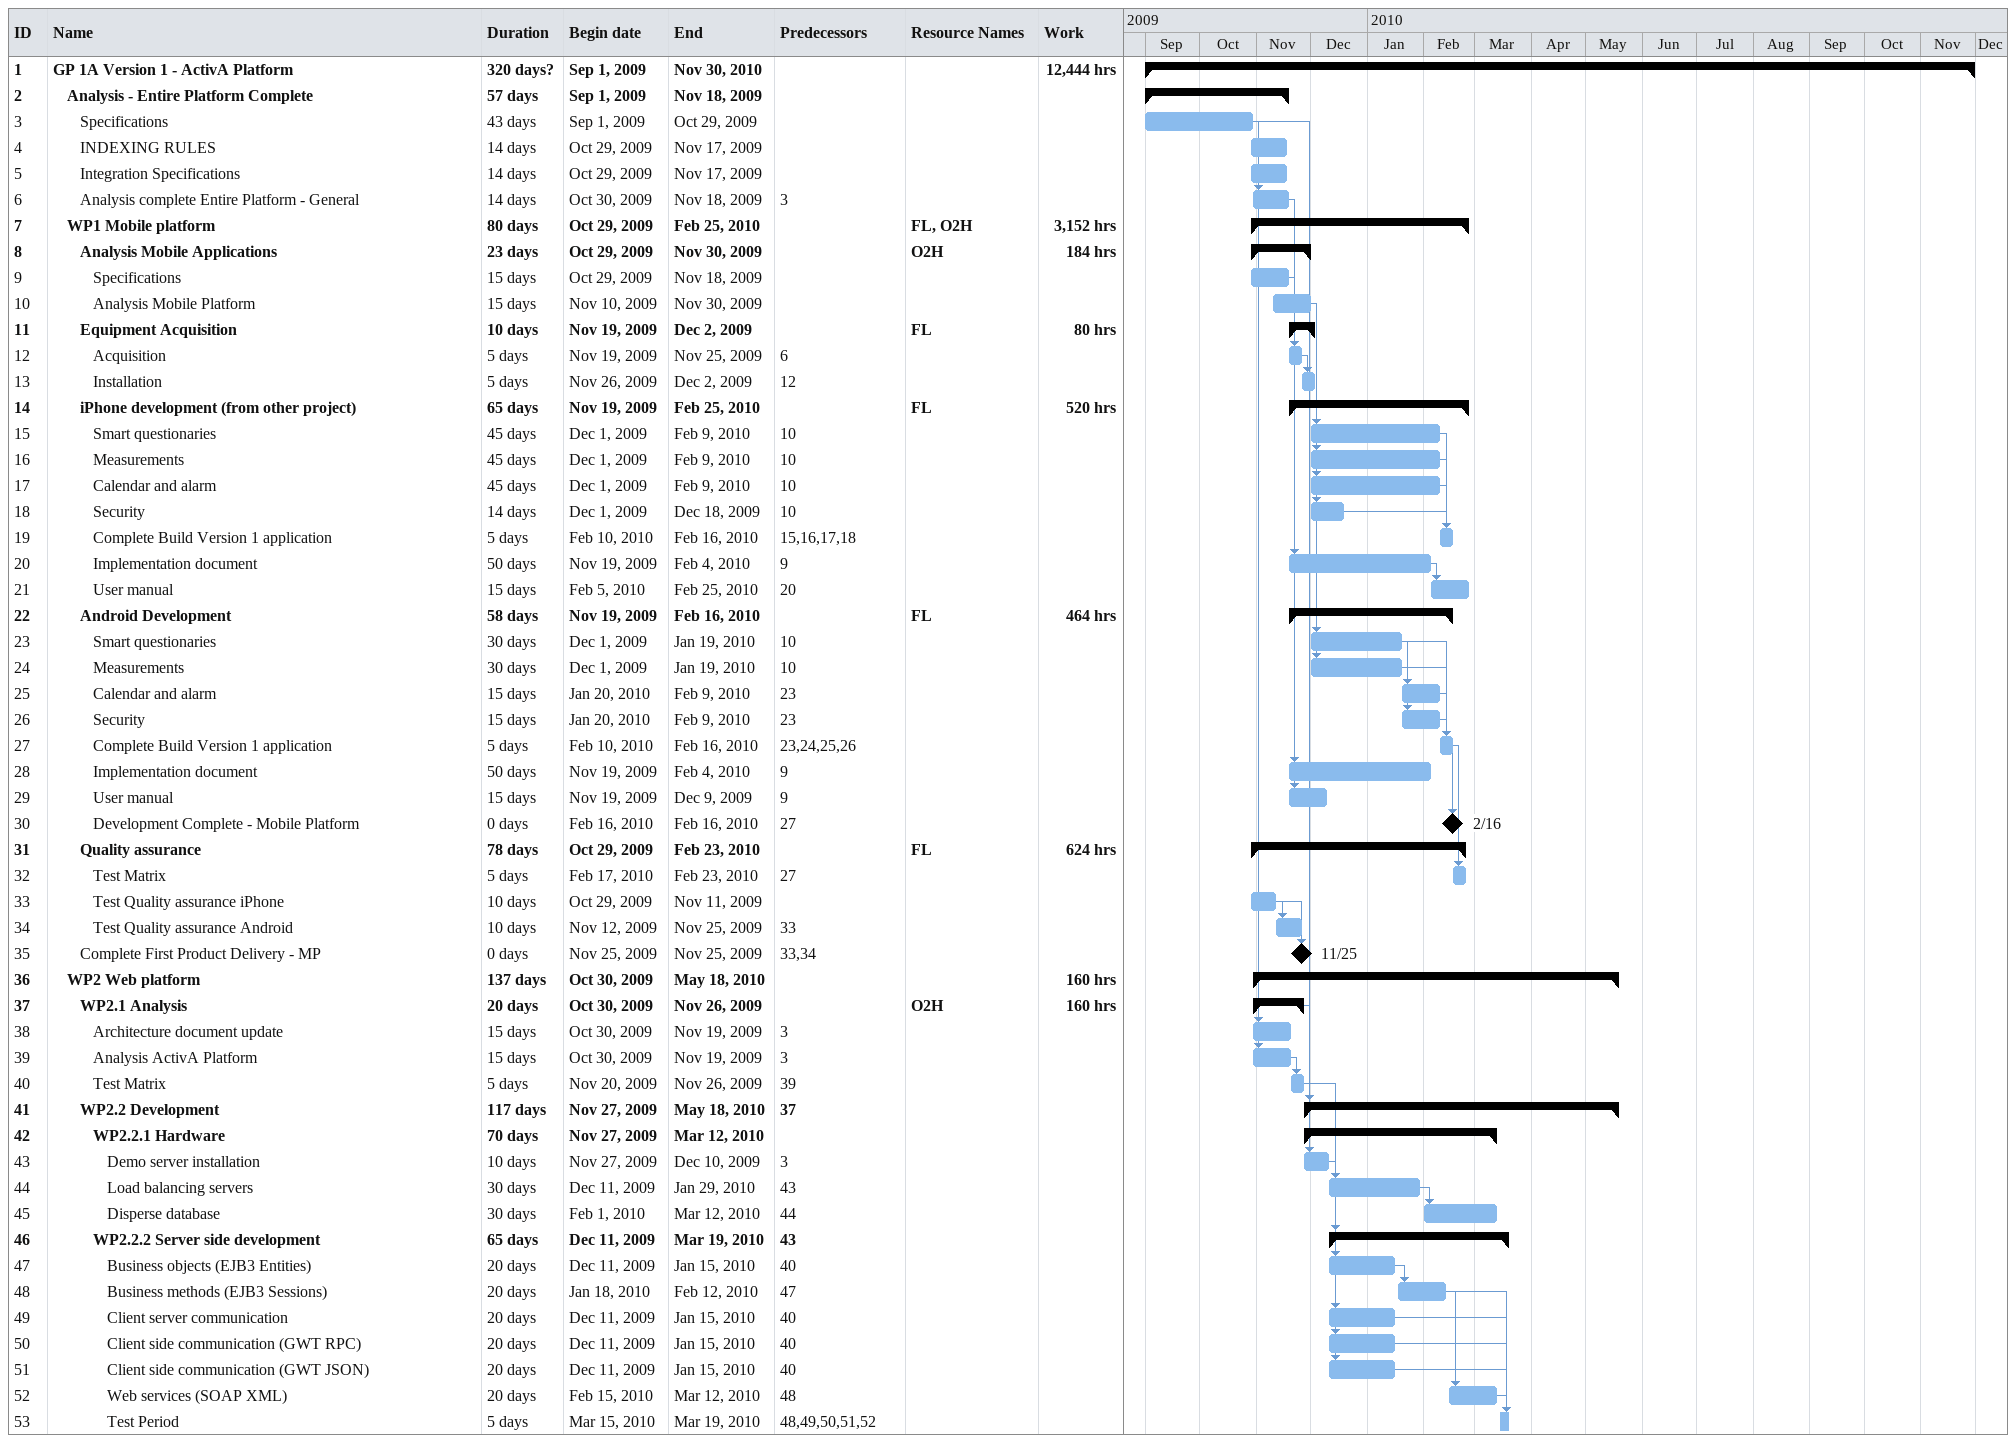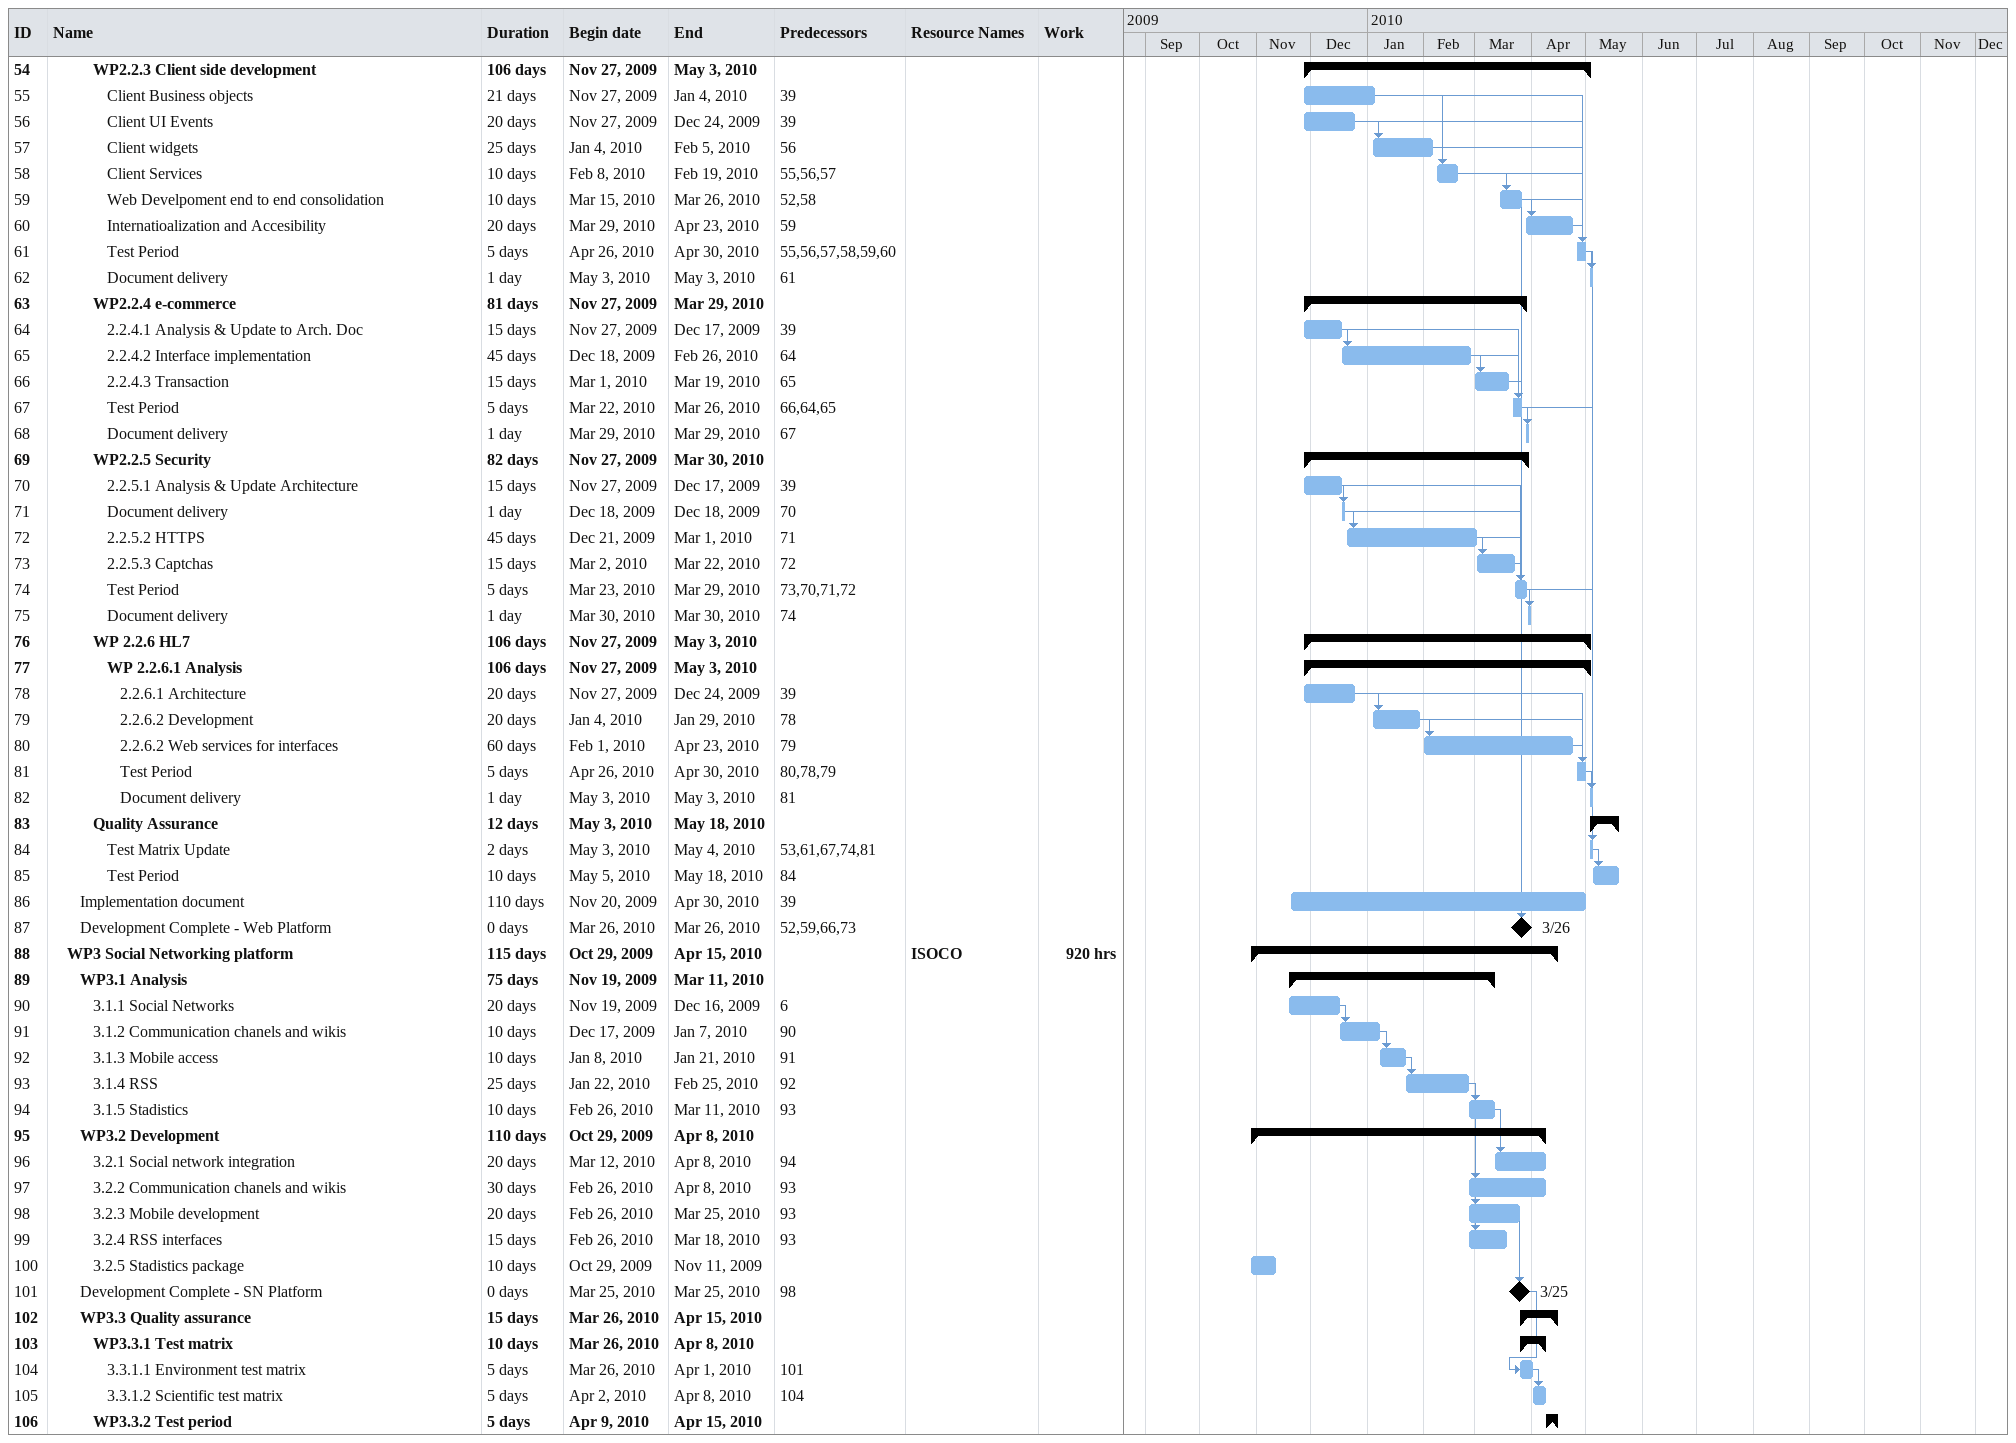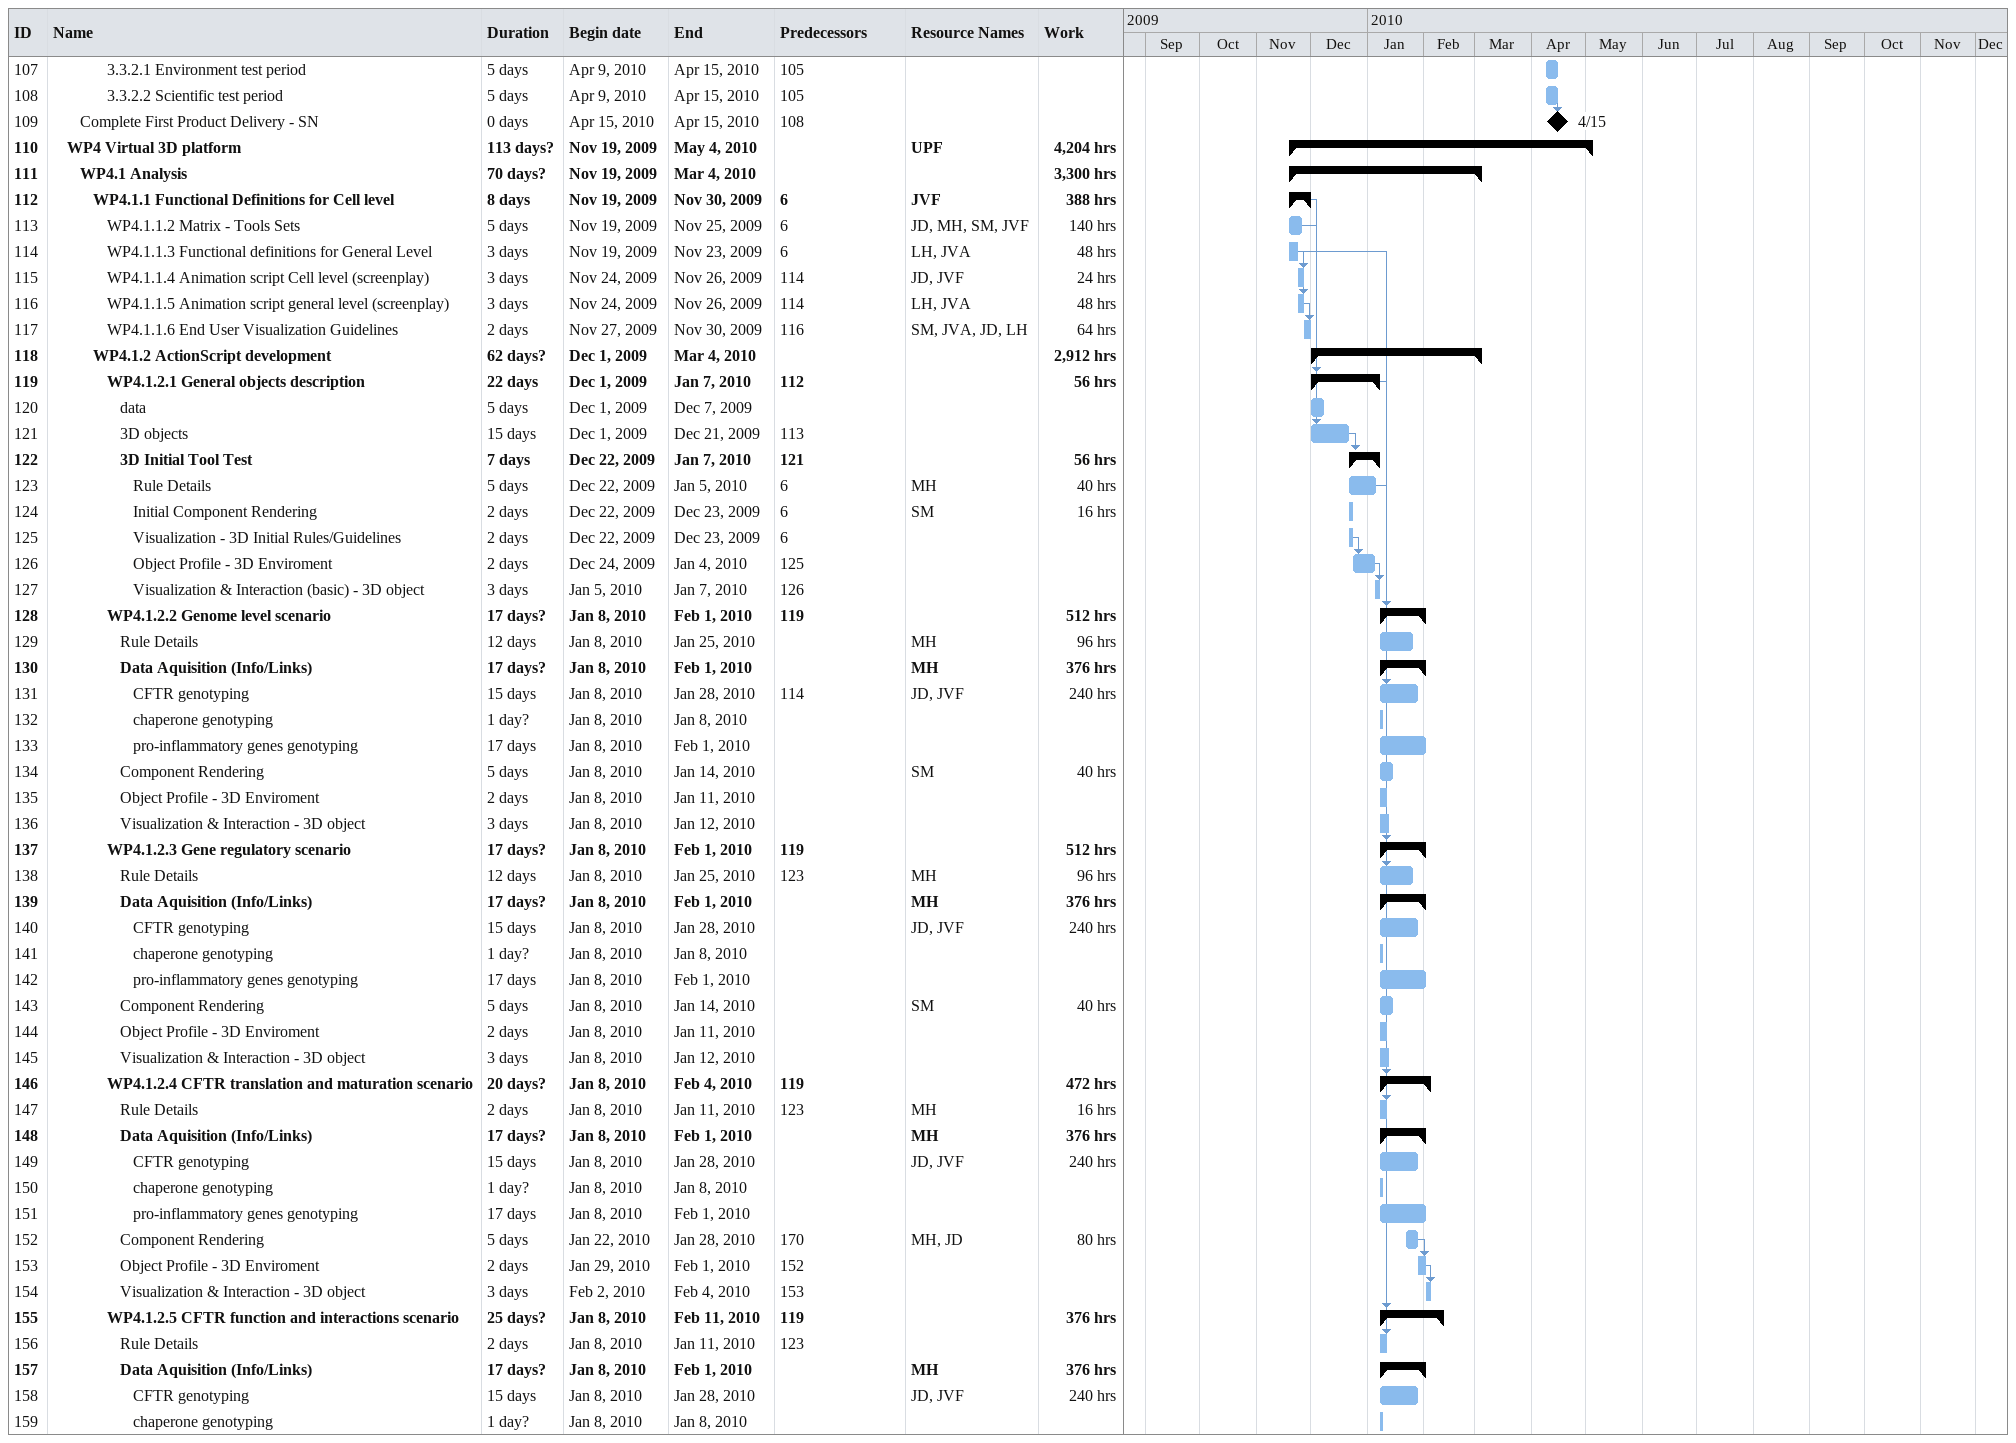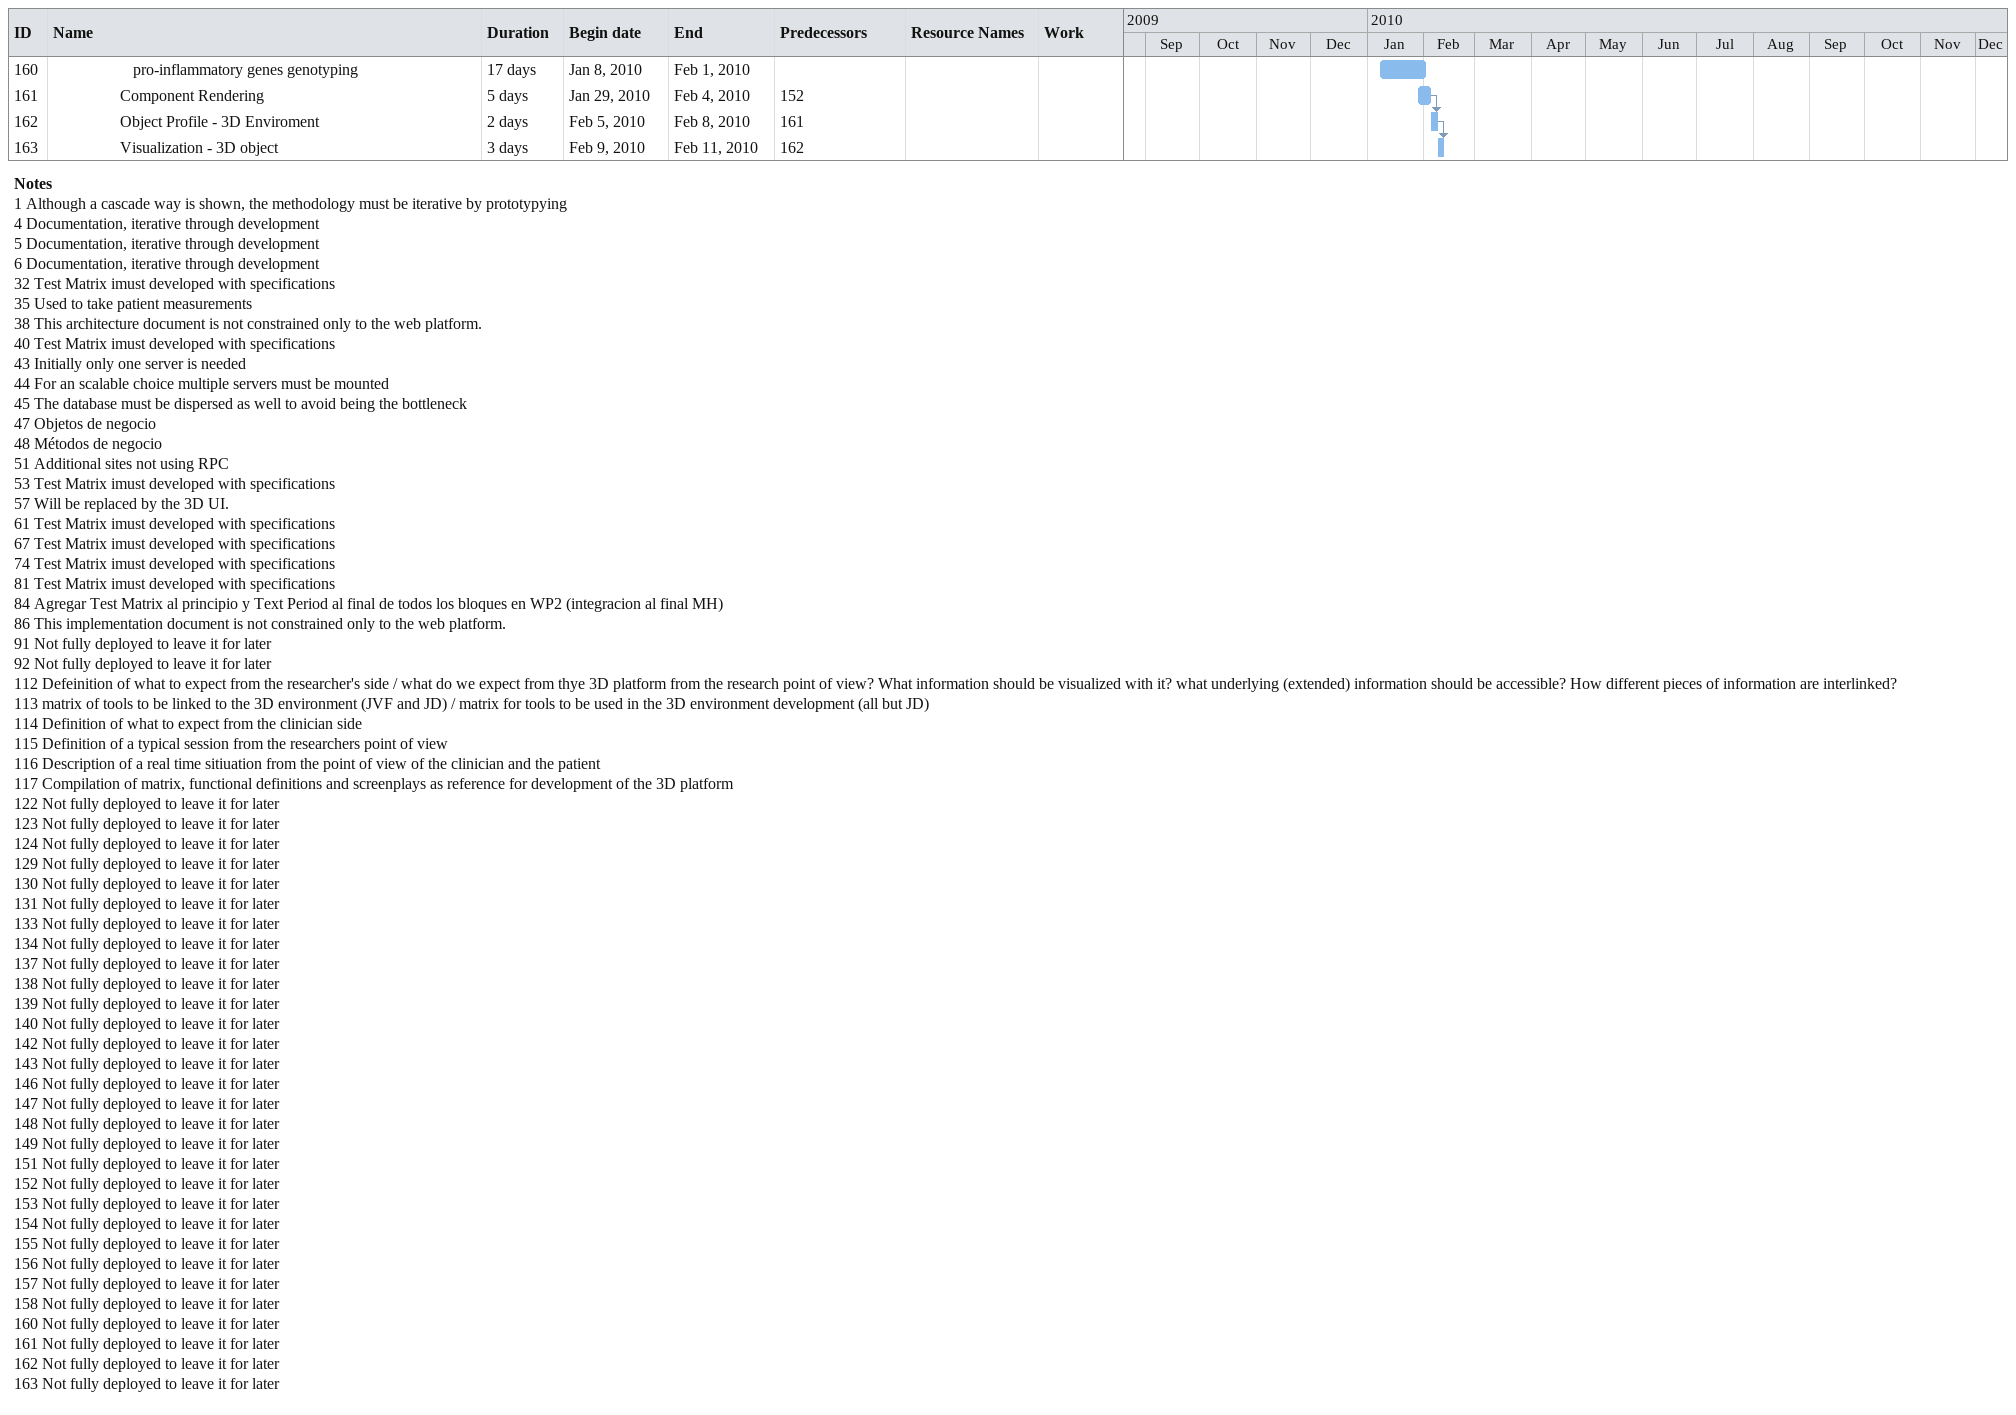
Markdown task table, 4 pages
| ID | Level | Task | Duration | Start | Finish | Predecessors | Resources | Work (h) |
|---|---|---|---|---|---|---|---|---|
| 1 | 1 | **GP 1A Version 1 - ActivA Platform** | 320d? | 2009-09-01 | 2010-11-30 |  |  | 12444 |
| 2 | 2 | **Analysis - Entire Platform Complete** | 57d | 2009-09-01 | 2009-11-18 |  |  |  |
| 3 | 3 | Specifications | 43d | 2009-09-01 | 2009-10-29 |  |  |  |
| 4 | 3 | INDEXING RULES | 14d | 2009-10-29 | 2009-11-17 |  |  |  |
| 5 | 3 | Integration Specifications | 14d | 2009-10-29 | 2009-11-17 |  |  |  |
| 6 | 3 | Analysis complete Entire Platform - General | 14d | 2009-10-30 | 2009-11-18 | 3 |  |  |
| 7 | 2 | **WP1 Mobile platform** | 80d | 2009-10-29 | 2010-02-25 |  | FL, O2H | 3152 |
| 8 | 3 | **Analysis Mobile Applications** | 23d | 2009-10-29 | 2009-11-30 |  | O2H | 184 |
| 9 | 4 | Specifications | 15d | 2009-10-29 | 2009-11-18 |  |  |  |
| 10 | 4 | Analysis Mobile Platform | 15d | 2009-11-10 | 2009-11-30 |  |  |  |
| 11 | 3 | **Equipment Acquisition** | 10d | 2009-11-19 | 2009-12-02 |  | FL | 80 |
| 12 | 4 | Acquisition | 5d | 2009-11-19 | 2009-11-25 | 6 |  |  |
| 13 | 4 | Installation | 5d | 2009-11-26 | 2009-12-02 | 12 |  |  |
| 14 | 3 | **iPhone development (from other project)** | 65d | 2009-11-19 | 2010-02-25 |  | FL | 520 |
| 15 | 4 | Smart questionaries | 45d | 2009-12-01 | 2010-02-09 | 10 |  |  |
| 16 | 4 | Measurements | 45d | 2009-12-01 | 2010-02-09 | 10 |  |  |
| 17 | 4 | Calendar and alarm | 45d | 2009-12-01 | 2010-02-09 | 10 |  |  |
| 18 | 4 | Security | 14d | 2009-12-01 | 2009-12-18 | 10 |  |  |
| 19 | 4 | Complete Build Version 1 application | 5d | 2010-02-10 | 2010-02-16 | 15, 16, 17, 18 |  |  |
| 20 | 4 | Implementation document | 50d | 2009-11-19 | 2010-02-04 | 9 |  |  |
| 21 | 4 | User manual | 15d | 2010-02-05 | 2010-02-25 | 20 |  |  |
| 22 | 3 | **Android Development** | 58d | 2009-11-19 | 2010-02-16 |  | FL | 464 |
| 23 | 4 | Smart questionaries | 30d | 2009-12-01 | 2010-01-19 | 10 |  |  |
| 24 | 4 | Measurements | 30d | 2009-12-01 | 2010-01-19 | 10 |  |  |
| 25 | 4 | Calendar and alarm | 15d | 2010-01-20 | 2010-02-09 | 23 |  |  |
| 26 | 4 | Security | 15d | 2010-01-20 | 2010-02-09 | 23 |  |  |
| 27 | 4 | Complete Build Version 1 application | 5d | 2010-02-10 | 2010-02-16 | 23, 24, 25, 26 |  |  |
| 28 | 4 | Implementation document | 50d | 2009-11-19 | 2010-02-04 | 9 |  |  |
| 29 | 4 | User manual | 15d | 2009-11-19 | 2009-12-09 | 9 |  |  |
| 30 | 4 | Development Complete - Mobile Platform | 0d | 2010-02-16 | 2010-02-16 | 27 |  |  |
| 31 | 3 | **Quality assurance** | 78d | 2009-10-29 | 2010-02-23 |  | FL | 624 |
| 32 | 4 | Test Matrix | 5d | 2010-02-17 | 2010-02-23 | 27 |  |  |
| 33 | 4 | Test Quality assurance iPhone | 10d | 2009-10-29 | 2009-11-11 |  |  |  |
| 34 | 4 | Test Quality assurance Android | 10d | 2009-11-12 | 2009-11-25 | 33 |  |  |
| 35 | 3 | Complete First Product Delivery - MP | 0d | 2009-11-25 | 2009-11-25 | 33, 34 |  |  |
| 36 | 2 | **WP2 Web platform** | 137d | 2009-10-30 | 2010-05-18 |  |  | 160 |
| 37 | 3 | **WP2.1 Analysis** | 20d | 2009-10-30 | 2009-11-26 |  | O2H | 160 |
| 38 | 4 | Architecture document update | 15d | 2009-10-30 | 2009-11-19 | 3 |  |  |
| 39 | 4 | Analysis ActivA Platform | 15d | 2009-10-30 | 2009-11-19 | 3 |  |  |
| 40 | 4 | Test Matrix | 5d | 2009-11-20 | 2009-11-26 | 39 |  |  |
| 41 | 3 | **WP2.2 Development** | 117d | 2009-11-27 | 2010-05-18 | 37 |  |  |
| 42 | 4 | **WP2.2.1 Hardware** | 70d | 2009-11-27 | 2010-03-12 |  |  |  |
| 43 | 5 | Demo server installation | 10d | 2009-11-27 | 2009-12-10 | 3 |  |  |
| 44 | 5 | Load balancing servers | 30d | 2009-12-11 | 2010-01-29 | 43 |  |  |
| 45 | 5 | Disperse database | 30d | 2010-02-01 | 2010-03-12 | 44 |  |  |
| 46 | 4 | **WP2.2.2 Server side development** | 65d | 2009-12-11 | 2010-03-19 | 43 |  |  |
| 47 | 5 | Business objects (EJB3 Entities) | 20d | 2009-12-11 | 2010-01-15 | 40 |  |  |
| 48 | 5 | Business methods (EJB3 Sessions) | 20d | 2010-01-18 | 2010-02-12 | 47 |  |  |
| 49 | 5 | Client server communication | 20d | 2009-12-11 | 2010-01-15 | 40 |  |  |
| 50 | 5 | Client side communication (GWT RPC) | 20d | 2009-12-11 | 2010-01-15 | 40 |  |  |
| 51 | 5 | Client side communication (GWT JSON) | 20d | 2009-12-11 | 2010-01-15 | 40 |  |  |
| 52 | 5 | Web services (SOAP XML) | 20d | 2010-02-15 | 2010-03-12 | 48 |  |  |
| 53 | 5 | Test Period | 5d | 2010-03-15 | 2010-03-19 | 48, 49, 50, 51, 52 |  |  |
| 54 | 4 | **WP2.2.3 Client side development** | 106d | 2009-11-27 | 2010-05-03 |  |  |  |
| 55 | 5 | Client Business objects | 21d | 2009-11-27 | 2010-01-04 | 39 |  |  |
| 56 | 5 | Client UI Events | 20d | 2009-11-27 | 2009-12-24 | 39 |  |  |
| 57 | 5 | Client widgets | 25d | 2010-01-04 | 2010-02-05 | 56 |  |  |
| 58 | 5 | Client Services | 10d | 2010-02-08 | 2010-02-19 | 55, 56, 57 |  |  |
| 59 | 5 | Web Develpoment end to end consolidation | 10d | 2010-03-15 | 2010-03-26 | 52, 58 |  |  |
| 60 | 5 | Internatioalization and Accesibility | 20d | 2010-03-29 | 2010-04-23 | 59 |  |  |
| 61 | 5 | Test Period | 5d | 2010-04-26 | 2010-04-30 | 55, 56, 57, 58, 59, 60 |  |  |
| 62 | 5 | Document delivery | 1d | 2010-05-03 | 2010-05-03 | 61 |  |  |
| 63 | 4 | **WP2.2.4 e-commerce** | 81d | 2009-11-27 | 2010-03-29 |  |  |  |
| 64 | 5 | 2.2.4.1 Analysis & Update to Arch. Doc | 15d | 2009-11-27 | 2009-12-17 | 39 |  |  |
| 65 | 5 | 2.2.4.2 Interface implementation | 45d | 2009-12-18 | 2010-02-26 | 64 |  |  |
| 66 | 5 | 2.2.4.3 Transaction | 15d | 2010-03-01 | 2010-03-19 | 65 |  |  |
| 67 | 5 | Test Period | 5d | 2010-03-22 | 2010-03-26 | 66, 64, 65 |  |  |
| 68 | 5 | Document delivery | 1d | 2010-03-29 | 2010-03-29 | 67 |  |  |
| 69 | 4 | **WP2.2.5 Security** | 82d | 2009-11-27 | 2010-03-30 |  |  |  |
| 70 | 5 | 2.2.5.1 Analysis & Update Architecture | 15d | 2009-11-27 | 2009-12-17 | 39 |  |  |
| 71 | 5 | Document delivery | 1d | 2009-12-18 | 2009-12-18 | 70 |  |  |
| 72 | 5 | 2.2.5.2 HTTPS | 45d | 2009-12-21 | 2010-03-01 | 71 |  |  |
| 73 | 5 | 2.2.5.3 Captchas | 15d | 2010-03-02 | 2010-03-22 | 72 |  |  |
| 74 | 5 | Test Period | 5d | 2010-03-23 | 2010-03-29 | 73, 70, 71, 72 |  |  |
| 75 | 5 | Document delivery | 1d | 2010-03-30 | 2010-03-30 | 74 |  |  |
| 76 | 4 | **WP 2.2.6 HL7** | 106d | 2009-11-27 | 2010-05-03 |  |  |  |
| 77 | 5 | **WP 2.2.6.1 Analysis** | 106d | 2009-11-27 | 2010-05-03 |  |  |  |
| 78 | 6 | 2.2.6.1 Architecture | 20d | 2009-11-27 | 2009-12-24 | 39 |  |  |
| 79 | 6 | 2.2.6.2 Development | 20d | 2010-01-04 | 2010-01-29 | 78 |  |  |
| 80 | 6 | 2.2.6.2 Web services for interfaces | 60d | 2010-02-01 | 2010-04-23 | 79 |  |  |
| 81 | 6 | Test Period | 5d | 2010-04-26 | 2010-04-30 | 80, 78, 79 |  |  |
| 82 | 6 | Document delivery | 1d | 2010-05-03 | 2010-05-03 | 81 |  |  |
| 83 | 4 | **Quality Assurance** | 12d | 2010-05-03 | 2010-05-18 |  |  |  |
| 84 | 5 | Test Matrix Update | 2d | 2010-05-03 | 2010-05-04 | 53, 61, 67, 74, 81 |  |  |
| 85 | 5 | Test Period | 10d | 2010-05-05 | 2010-05-18 | 84 |  |  |
| 86 | 3 | Implementation document | 110d | 2009-11-20 | 2010-04-30 | 39 |  |  |
| 87 | 3 | Development Complete - Web Platform | 0d | 2010-03-26 | 2010-03-26 | 52, 59, 66, 73 |  |  |
| 88 | 2 | **WP3 Social Networking platform** | 115d | 2009-10-29 | 2010-04-15 |  | ISOCO | 920 |
| 89 | 3 | **WP3.1 Analysis** | 75d | 2009-11-19 | 2010-03-11 |  |  |  |
| 90 | 4 | 3.1.1 Social Networks | 20d | 2009-11-19 | 2009-12-16 | 6 |  |  |
| 91 | 4 | 3.1.2 Communication chanels and wikis | 10d | 2009-12-17 | 2010-01-07 | 90 |  |  |
| 92 | 4 | 3.1.3 Mobile access | 10d | 2010-01-08 | 2010-01-21 | 91 |  |  |
| 93 | 4 | 3.1.4 RSS | 25d | 2010-01-22 | 2010-02-25 | 92 |  |  |
| 94 | 4 | 3.1.5 Stadistics | 10d | 2010-02-26 | 2010-03-11 | 93 |  |  |
| 95 | 3 | **WP3.2 Development** | 110d | 2009-10-29 | 2010-04-08 |  |  |  |
| 96 | 4 | 3.2.1 Social network integration | 20d | 2010-03-12 | 2010-04-08 | 94 |  |  |
| 97 | 4 | 3.2.2 Communication chanels and wikis | 30d | 2010-02-26 | 2010-04-08 | 93 |  |  |
| 98 | 4 | 3.2.3 Mobile development | 20d | 2010-02-26 | 2010-03-25 | 93 |  |  |
| 99 | 4 | 3.2.4 RSS interfaces | 15d | 2010-02-26 | 2010-03-18 | 93 |  |  |
| 100 | 4 | 3.2.5 Stadistics package | 10d | 2009-10-29 | 2009-11-11 |  |  |  |
| 101 | 3 | Development Complete - SN Platform | 0d | 2010-03-25 | 2010-03-25 | 98 |  |  |
| 102 | 3 | **WP3.3 Quality assurance** | 15d | 2010-03-26 | 2010-04-15 |  |  |  |
| 103 | 4 | **WP3.3.1 Test matrix** | 10d | 2010-03-26 | 2010-04-08 |  |  |  |
| 104 | 5 | 3.3.1.1 Environment test matrix | 5d | 2010-03-26 | 2010-04-01 | 101 |  |  |
| 105 | 5 | 3.3.1.2 Scientific test matrix | 5d | 2010-04-02 | 2010-04-08 | 104 |  |  |
| 106 | 4 | **WP3.3.2 Test period** | 5d | 2010-04-09 | 2010-04-15 |  |  |  |
| 107 | 5 | 3.3.2.1 Environment test period | 5d | 2010-04-09 | 2010-04-15 | 105 |  |  |
| 108 | 5 | 3.3.2.2 Scientific test period | 5d | 2010-04-09 | 2010-04-15 | 105 |  |  |
| 109 | 3 | Complete First Product Delivery - SN | 0d | 2010-04-15 | 2010-04-15 | 108 |  |  |
| 110 | 2 | **WP4 Virtual 3D platform** | 113d? | 2009-11-19 | 2010-05-04 |  | UPF | 4204 |
| 111 | 3 | **WP4.1 Analysis** | 70d? | 2009-11-19 | 2010-03-04 |  |  | 3300 |
| 112 | 4 | **WP4.1.1 Functional Definitions for Cell level** | 8d | 2009-11-19 | 2009-11-30 | 6 | JVF | 388 |
| 113 | 5 | WP4.1.1.2 Matrix - Tools Sets | 5d | 2009-11-19 | 2009-11-25 | 6 | JD, MH, SM, JVF | 140 |
| 114 | 5 | WP4.1.1.3 Functional definitions for General Level | 3d | 2009-11-19 | 2009-11-23 | 6 | LH, JVA | 48 |
| 115 | 5 | WP4.1.1.4 Animation script Cell level (screenplay) | 3d | 2009-11-24 | 2009-11-26 | 114 | JD, JVF | 24 |
| 116 | 5 | WP4.1.1.5 Animation script general level (screenplay) | 3d | 2009-11-24 | 2009-11-26 | 114 | LH, JVA | 48 |
| 117 | 5 | WP4.1.1.6 End User Visualization Guidelines | 2d | 2009-11-27 | 2009-11-30 | 116 | SM, JVA, JD, LH | 64 |
| 118 | 4 | **WP4.1.2 ActionScript development** | 62d? | 2009-12-01 | 2010-03-04 |  |  | 2912 |
| 119 | 5 | **WP4.1.2.1 General objects description** | 22d | 2009-12-01 | 2010-01-07 | 112 |  | 56 |
| 120 | 6 | data | 5d | 2009-12-01 | 2009-12-07 |  |  |  |
| 121 | 6 | 3D objects | 15d | 2009-12-01 | 2009-12-21 | 113 |  |  |
| 122 | 6 | **3D Initial Tool Test** | 7d | 2009-12-22 | 2010-01-07 | 121 |  | 56 |
| 123 | 7 | Rule Details | 5d | 2009-12-22 | 2010-01-05 | 6 | MH | 40 |
| 124 | 7 | Initial Component Rendering | 2d | 2009-12-22 | 2009-12-23 | 6 | SM | 16 |
| 125 | 7 | Visualization - 3D Initial Rules/Guidelines | 2d | 2009-12-22 | 2009-12-23 | 6 |  |  |
| 126 | 7 | Object Profile - 3D Enviroment | 2d | 2009-12-24 | 2010-01-04 | 125 |  |  |
| 127 | 7 | Visualization & Interaction (basic) - 3D object | 3d | 2010-01-05 | 2010-01-07 | 126 |  |  |
| 128 | 5 | **WP4.1.2.2 Genome level scenario** | 17d? | 2010-01-08 | 2010-02-01 | 119 |  | 512 |
| 129 | 6 | Rule Details | 12d | 2010-01-08 | 2010-01-25 |  | MH | 96 |
| 130 | 6 | **Data Aquisition (Info/Links)** | 17d? | 2010-01-08 | 2010-02-01 |  | MH | 376 |
| 131 | 7 | CFTR genotyping | 15d | 2010-01-08 | 2010-01-28 | 114 | JD, JVF | 240 |
| 132 | 7 | chaperone genotyping | 1d? | 2010-01-08 | 2010-01-08 |  |  |  |
| 133 | 7 | pro-inflammatory genes genotyping | 17d | 2010-01-08 | 2010-02-01 |  |  |  |
| 134 | 6 | Component Rendering | 5d | 2010-01-08 | 2010-01-14 |  | SM | 40 |
| 135 | 6 | Object Profile - 3D Enviroment | 2d | 2010-01-08 | 2010-01-11 |  |  |  |
| 136 | 6 | Visualization & Interaction - 3D object | 3d | 2010-01-08 | 2010-01-12 |  |  |  |
| 137 | 5 | **WP4.1.2.3 Gene regulatory scenario** | 17d? | 2010-01-08 | 2010-02-01 | 119 |  | 512 |
| 138 | 6 | Rule Details | 12d | 2010-01-08 | 2010-01-25 | 123 | MH | 96 |
| 139 | 6 | **Data Aquisition (Info/Links)** | 17d? | 2010-01-08 | 2010-02-01 |  | MH | 376 |
| 140 | 7 | CFTR genotyping | 15d | 2010-01-08 | 2010-01-28 |  | JD, JVF | 240 |
| 141 | 7 | chaperone genotyping | 1d? | 2010-01-08 | 2010-01-08 |  |  |  |
| 142 | 7 | pro-inflammatory genes genotyping | 17d | 2010-01-08 | 2010-02-01 |  |  |  |
| 143 | 6 | Component Rendering | 5d | 2010-01-08 | 2010-01-14 |  | SM | 40 |
| 144 | 6 | Object Profile - 3D Enviroment | 2d | 2010-01-08 | 2010-01-11 |  |  |  |
| 145 | 6 | Visualization & Interaction - 3D object | 3d | 2010-01-08 | 2010-01-12 |  |  |  |
| 146 | 5 | **WP4.1.2.4 CFTR translation and maturation scenario** | 20d? | 2010-01-08 | 2010-02-04 | 119 |  | 472 |
| 147 | 6 | Rule Details | 2d | 2010-01-08 | 2010-01-11 | 123 | MH | 16 |
| 148 | 6 | **Data Aquisition (Info/Links)** | 17d? | 2010-01-08 | 2010-02-01 |  | MH | 376 |
| 149 | 7 | CFTR genotyping | 15d | 2010-01-08 | 2010-01-28 |  | JD, JVF | 240 |
| 150 | 7 | chaperone genotyping | 1d? | 2010-01-08 | 2010-01-08 |  |  |  |
| 151 | 7 | pro-inflammatory genes genotyping | 17d | 2010-01-08 | 2010-02-01 |  |  |  |
| 152 | 6 | Component Rendering | 5d | 2010-01-22 | 2010-01-28 | 170 | MH, JD | 80 |
| 153 | 6 | Object Profile - 3D Enviroment | 2d | 2010-01-29 | 2010-02-01 | 152 |  |  |
| 154 | 6 | Visualization & Interaction - 3D object | 3d | 2010-02-02 | 2010-02-04 | 153 |  |  |
| 155 | 5 | **WP4.1.2.5 CFTR function and interactions scenario** | 25d? | 2010-01-08 | 2010-02-11 | 119 |  | 376 |
| 156 | 6 | Rule Details | 2d | 2010-01-08 | 2010-01-11 | 123 |  |  |
| 157 | 6 | **Data Aquisition (Info/Links)** | 17d? | 2010-01-08 | 2010-02-01 |  | MH | 376 |
| 158 | 7 | CFTR genotyping | 15d | 2010-01-08 | 2010-01-28 |  | JD, JVF | 240 |
| 159 | 7 | chaperone genotyping | 1d? | 2010-01-08 | 2010-01-08 |  |  |  |
| 160 | 7 | pro-inflammatory genes genotyping | 17d | 2010-01-08 | 2010-02-01 |  |  |  |
| 161 | 6 | Component Rendering | 5d | 2010-01-29 | 2010-02-04 | 152 |  |  |
| 162 | 6 | Object Profile - 3D Enviroment | 2d | 2010-02-05 | 2010-02-08 | 161 |  |  |
| 163 | 6 | Visualization - 3D object | 3d | 2010-02-09 | 2010-02-11 | 162 |  |  |

Notes
- 1: Although a cascade way is shown, the methodology must be iterative by prototypying
- 4: Documentation, iterative through development
- 5: Documentation, iterative through development
- 6: Documentation, iterative through development
- 32: Test Matrix imust developed with specifications
- 35: Used to take patient measurements
- 38: This architecture document is not constrained only to the web platform.
- 40: Test Matrix imust developed with specifications
- 43: Initially only one server is needed
- 44: For an scalable choice multiple servers must be mounted
- 45: The database must be dispersed as well to avoid being the bottleneck
- 47: Objetos de negocio
- 48: Métodos de negocio
- 51: Additional sites not using RPC
- 53: Test Matrix imust developed with specifications
- 57: Will be replaced by the 3D UI.
- 61: Test Matrix imust developed with specifications
- 67: Test Matrix imust developed with specifications
- 74: Test Matrix imust developed with specifications
- 81: Test Matrix imust developed with specifications
- 84: Agregar Test Matrix al principio y Text Period al final de todos los bloques en WP2 (integracion al final MH)
- 86: This implementation document is not constrained only to the web platform.
- 91: Not fully deployed to leave it for later
- 92: Not fully deployed to leave it for later
- 112: Defeinition of what to expect from the researcher's side / what do we expect from thye 3D platform from the research point of view? What information should be visualized with it? what underlying (extended) information should be accessible? How different pieces of information are interlinked?
- 113: matrix of tools to be linked to the 3D environment (JVF and JD) / matrix for tools to be used in the 3D environment development (all but JD)
- 114: Definition of what to expect from the clinician side
- 115: Definition of a typical session from the researchers point of view
- 116: Description of a real time sitiuation from the point of view of the clinician and the patient
- 117: Compilation of matrix, functional definitions and screenplays as reference for development of the 3D platform
- 122: Not fully deployed to leave it for later
- 123: Not fully deployed to leave it for later
- 124: Not fully deployed to leave it for later
- 129: Not fully deployed to leave it for later
- 130: Not fully deployed to leave it for later
- 131: Not fully deployed to leave it for later
- 133: Not fully deployed to leave it for later
- 134: Not fully deployed to leave it for later
- 137: Not fully deployed to leave it for later
- 138: Not fully deployed to leave it for later
- 139: Not fully deployed to leave it for later
- 140: Not fully deployed to leave it for later
- 142: Not fully deployed to leave it for later
- 143: Not fully deployed to leave it for later
- 146: Not fully deployed to leave it for later
- 147: Not fully deployed to leave it for later
- 148: Not fully deployed to leave it for later
- 149: Not fully deployed to leave it for later
- 151: Not fully deployed to leave it for later
- 152: Not fully deployed to leave it for later
- 153: Not fully deployed to leave it for later
- 154: Not fully deployed to leave it for later
- 155: Not fully deployed to leave it for later
- 156: Not fully deployed to leave it for later
- 157: Not fully deployed to leave it for later
- 158: Not fully deployed to leave it for later
- 160: Not fully deployed to leave it for later
- 161: Not fully deployed to leave it for later
- 162: Not fully deployed to leave it for later
- 163: Not fully deployed to leave it for later
